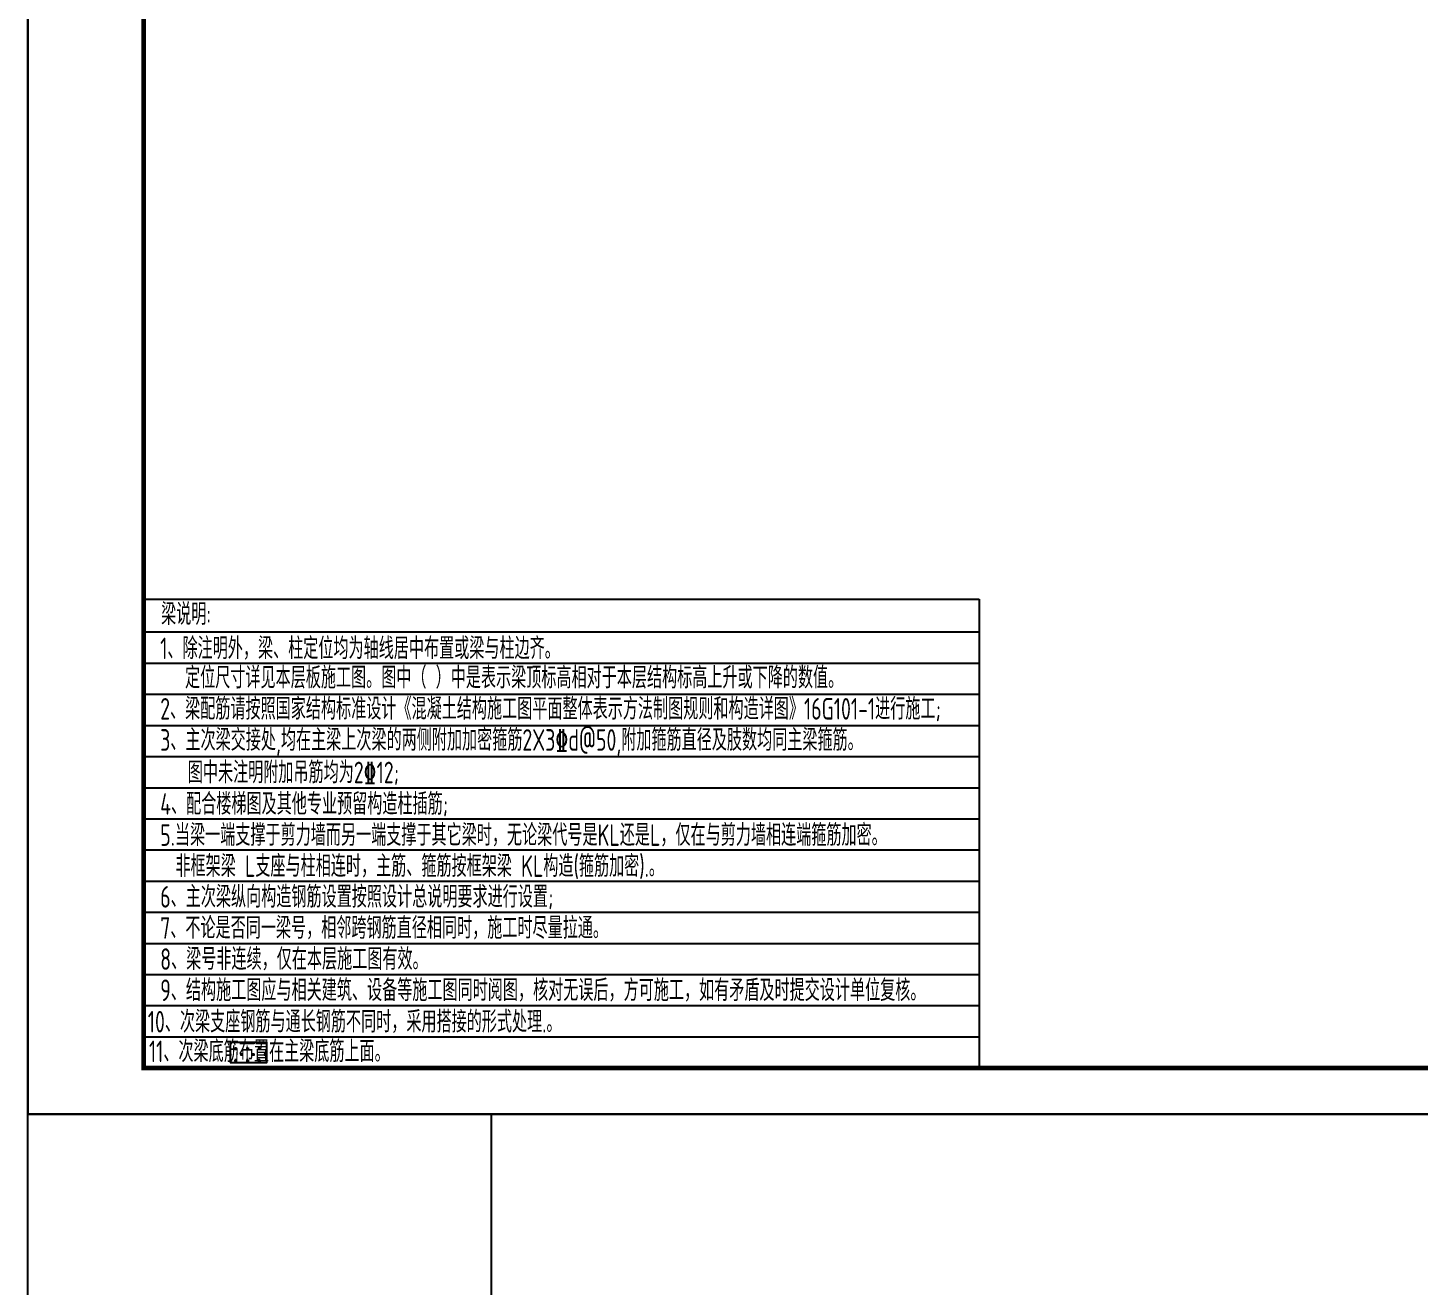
# Model space of a CAD drawing. Extents: x 393367 to 3005760, y 4998 to 826018.
# Drawn here: x 2635031 to 2665069, y 246650 to 273819 of the extents above; entities that cross this region are included whole.
import ezdxf

# ---------------------------------------------------------------- set-up
doc = ezdxf.new("R2010")
doc.units = 0
doc.header["$LTSCALE"] = 1000
doc.layers.get('0').update_dxf_attribs({"linetype": 'CONTINUOUS'})
for name, color, linetype in [('-TK', 7, 'CONTINUOUS'), ('DIM', 3, 'CONTINUOUS'), ('S-文字', 7, 'CONTINUOUS'), ('S-表格线', 54, 'CONTINUOUS'), ('S-降板填充', 75, 'CONTINUOUS')]:
    doc.layers.add(name, color=color, linetype=linetype)
doc.layers.add('yichutu', color=7, linetype='CONTINUOUS', true_color=0xffffff, plot=False)
doc.styles.add('TSSD_Rein', font='Tssdeng.shx', dxfattribs={"width": 0.7, "bigfont": 'hztxt.shx'})

# ---------------------------------------------------------------- blocks, each defined once
blk = doc.blocks.new('A1')
blk.add_lwpolyline([(0, 59400), (0, 0), (84100, 0), (84100, 59400)], close=True)
at = {"const_width": 100}
blk.add_lwpolyline([(2500, 58400), (2500, 1000), (83100, 1000), (83100, 58400)], close=True, dxfattribs=at)
blk = doc.blocks.new('yct-841-594-84100-59400-100-1000')
at = {"layer": 'yichutu', "color": 7, "true_color": 0xffffff}
blk.add_lwpolyline([(0, 0), (0, 59400), (84100, 59400), (84100, 0)], close=True, dxfattribs=at)

msp = doc.modelspace()

# ---------------------------------------------------------------- hatches: boundary and pattern name
at = {"layer": 'S-降板填充'}
h = msp.add_hatch(dxfattribs=at)
h.set_pattern_fill('CROSS', color=8, scale=19.95, style=0)
h.set_pattern_definition([(0, (-1976693.96, -36424.47), (126.6825, 126.6825), [63.34125, -190.02375]), (90, (-1976662.28, -36456.15), (-126.6825, 126.6825), [63.34125, -190.02375])])
h.paths.add_polyline_path([(2639399.19609, 251480.72781), (2640192.25913, 251480.72781), (2640192.25913, 251913.30765), (2639399.19609, 251913.30765)])

# ---------------------------------------------------------------- linework, layer by layer
at = {"layer": 'DIM', "color": 5, "linetype": 'ByBlock'}
msp.add_lwpolyline([(2635031.48405, 250362.12225), (2645031.48405, 250362.12225), (2645031.48405, 240362.12225), (2635031.48405, 240362.12225)], close=True, dxfattribs=at)
at = {"layer": 'S-表格线'}
for p, q in [((2637531.48405, 261485.74975), (2655571.46987, 261485.74975)), ((2637531.48405, 261485.74975), (2637531.48405, 251362.12225)), ((2655571.46987, 261485.74975), (2655571.46987, 251362.12225)), ((2637531.48405, 260774.53225), (2655571.46987, 260774.53225)), ((2637531.48405, 260102.21725), (2655571.46987, 260102.21725)), ((2637531.48405, 259429.90225), (2655571.46987, 259429.90225)), ((2637531.48405, 258757.58725), (2655571.46987, 258757.58725)), ((2637531.48405, 258085.27225), (2655571.46987, 258085.27225)), ((2637531.48405, 257412.95725), (2655571.46987, 257412.95725)), ((2637531.48405, 256740.64225), (2655571.46987, 256740.64225)), ((2637531.48405, 256068.32725), (2655571.46987, 256068.32725)), ((2637531.48405, 255396.01225), (2655571.46987, 255396.01225)), ((2637531.48405, 254723.69725), (2655571.46987, 254723.69725)), ((2637531.48405, 254051.38225), (2655571.46987, 254051.38225)), ((2637531.48405, 253379.06725), (2655571.46987, 253379.06725)), ((2637531.48405, 252706.75225), (2655571.46987, 252706.75225)), ((2637531.48405, 252034.43725), (2655571.46987, 252034.43725)), ((2637531.48405, 251362.12225), (2655571.46987, 251362.12225))]:
    msp.add_line(p, q, dxfattribs=at)
at = {"layer": 'S-降板填充'}
msp.add_lwpolyline([(2639399.19609, 251480.72781), (2640192.25913, 251480.72781), (2640192.25913, 251913.30765), (2639399.19609, 251913.30765)], close=True, dxfattribs=at)

# ---------------------------------------------------------------- block references
at = {"layer": '-TK'}
msp.add_blockref('A1', (2635031.48405, 250362.12225), dxfattribs=at)
at = {"layer": 'yichutu'}
msp.add_blockref('yct-841-594-84100-59400-100-1000', (2635031.48405, 250362.12225), dxfattribs=at)

# ---------------------------------------------------------------- texts
at = {"layer": 'S-文字', "style": 'TSSD_Rein', "width": 0.7}
for s, p in [('梁说明:  ', (2637908.58079, 260927.46297)), ('1、除注明外，梁、柱定位均为轴线居中布置或梁与柱边齐。', (2637889.62657, 260188.76076)), ('定位尺寸详见本层板施工图。图中（ ）中是表示梁顶标高相对于本层结构标高上升或下降的数值。', (2638425.33405, 259555.34826)), ('2、梁配筋请按照国家结构标准设计《混凝土结构施工图平面整体表示方法制图规则和构造详图》16G101-1进行施工;', (2637889.62657, 258883.03326)), ('3、主次梁交接处,均在主梁上次梁的两侧附加加密箍筋2X3\x84d@50,附加箍筋直径及肢数均同主梁箍筋。', (2637889.62657, 258210.71826)), ('图中未注明附加吊筋均为2%%13212;', (2638484.99816, 257509.02393)), ('4、配合楼梯图及其他专业预留构造柱插筋;', (2637889.62657, 256829.51326)), ('5.当梁一端支撑于剪力墙而另一端支撑于其它梁时，无论梁代号是KL还是L，仅在与剪力墙相连端箍筋加密。', (2637889.62657, 256157.19826)), ('非框架梁 L支座与柱相连时，主筋、箍筋按框架梁 KL构造(箍筋加密).。', (2638218.29024, 255487.29409)), ('6、主次梁纵向构造钢筋设置按照设计总说明要求进行设置;', (2637889.62657, 254823.87326)), ('7、不论是否同一梁号，相邻跨钢筋直径相同时，施工时尽量拉通。', (2637889.62657, 254151.55826)), ('8、梁号非连续，仅在本层施工图有效。', (2637889.62657, 253479.24326)), ('9、结构施工图应与相关建筑、设备等施工图同时阅图，核对无误后，方可施工，如有矛盾及时提交设计单位复核。', (2637889.62657, 252806.92826)), ('10、次梁支座钢筋与通长钢筋不同时，采用搭接的形式处理.。', (2637621.42802, 252126.93365)), ('11、次梁底筋布置在主梁底筋上面。', (2637646.2833, 251487.27441))]:
    msp.add_text(s, height=465.5, dxfattribs=at).set_placement(p)

doc.saveas('drawing.dxf')
